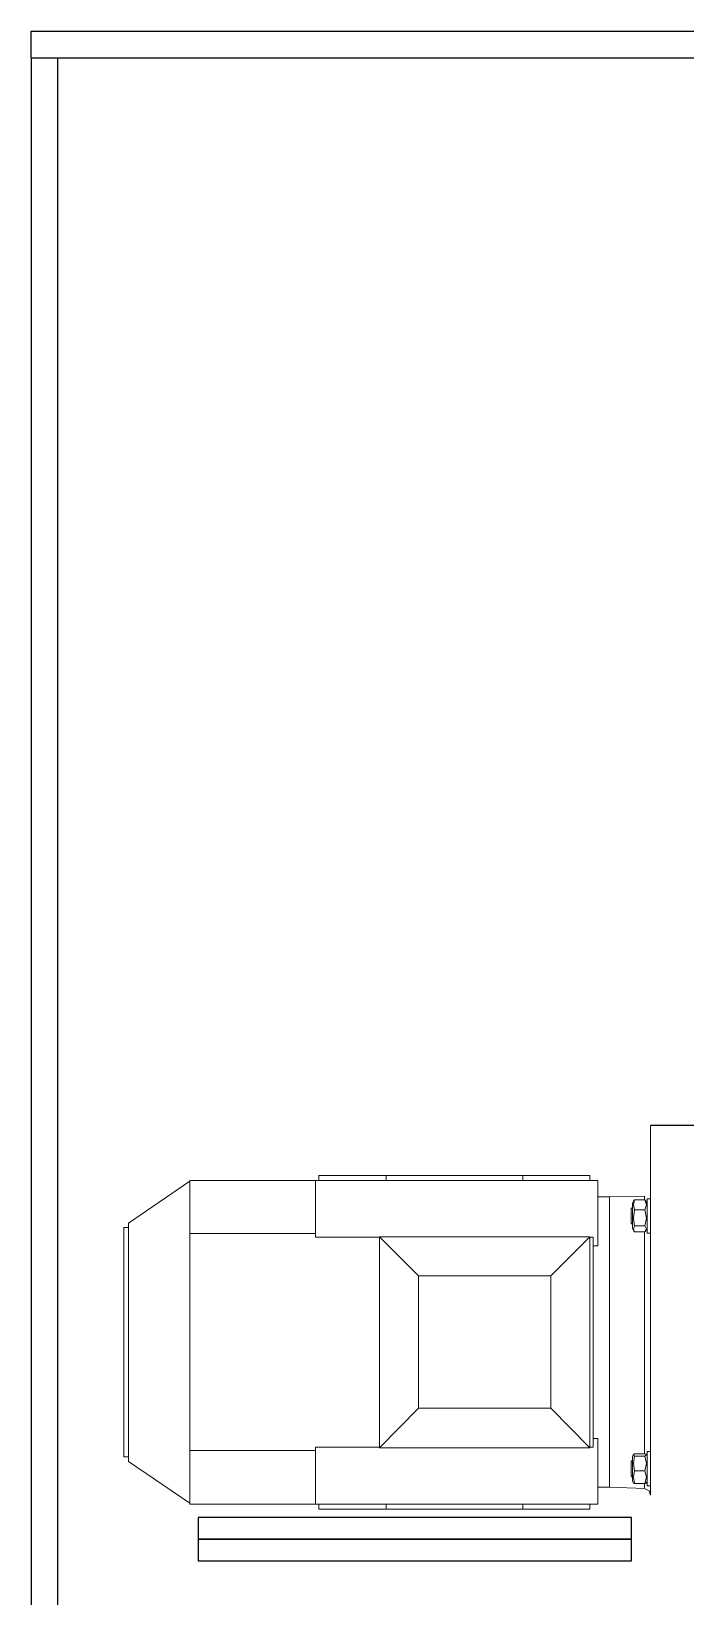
# Model space of a CAD drawing. Header units: inches. Extents: x 13 to 12015, y 11 to 4983.
# Drawn here: x 2674 to 2919, y 3756 to 4344 of the extents above; entities that cross this region are included whole.
import ezdxf

# ---------------------------------------------------------------- set-up
doc = ezdxf.new("R2010")
doc.units = ezdxf.units.IN
doc.header["$MEASUREMENT"] = 0
doc.layers.add('PDF _Геометрия', color=7, linetype='Continuous')

msp = doc.modelspace()

# ---------------------------------------------------------------- linework, layer by layer
for p, q in [((2673.83118, 4343.9176), (4093.83118, 4343.9176)), ((2673.83118, 4333.9176), (2673.83118, 4343.9176)), ((2673.83118, 4333.9176), (2673.83118, 3333.9176)), ((2673.83118, 4333.9176), (4093.83118, 4333.9176)), ((2683.83118, 3333.9176), (2683.83118, 4333.9176)), ((2926.14739, 3933.28514), (2906.18193, 3933.28516))]:
    msp.add_line(p, q)
msp.add_lwpolyline([(2736.4091, 3777.93848), (2899.05971, 3777.93848), (2899.05971, 3786.07101), (2736.4091, 3786.07101)], close=True)
at = {"color": 30, "true_color": 0xf8991e}
msp.add_lwpolyline([(2736.4091, 3769.80595), (2899.05971, 3769.80595), (2899.05971, 3777.93848), (2736.4091, 3777.93848)], close=True, dxfattribs=at)
at = {"layer": 'PDF _Геометрия', "lineweight": 9}
for points in [[(2906.18193, 3933.28516), (2906.18193, 3932.76881), (2906.18193, 3931.39187), (2906.18193, 3929.15435), (2906.18193, 3926.22836), (2906.18193, 3922.26967), (2906.18193, 3917.62251), (2906.18193, 3912.28688), (2906.18193, 3909.18877), (2906.18193, 3908.84454), (2906.18193, 3907.29549), (2906.18193, 3905.74643)], [(2807.0425, 3914.52444), (2781.74129, 3914.52444), (2781.74129, 3912.63115), (2781.74129, 3913.1475)], [(2883.46246, 3914.52436), (2859.02185, 3914.52436), (2806.18191, 3914.52436), (2781.74129, 3914.52436), (2807.0425, 3914.52436)], [(2806.18188, 3914.52436), (2859.02181, 3914.52436)], [(2883.4625, 3914.52436), (2858.33341, 3914.52436), (2807.04254, 3914.52436), (2858.33341, 3914.52436)], [(2858.33341, 3914.52444), (2858.33341, 3912.63115), (2858.33341, 3914.52444), (2858.33341, 3912.63115), (2858.33341, 3914.52444), (2883.4625, 3914.52444), (2883.4625, 3912.63115)], [(2710.31265, 3896.62422), (2733.37634, 3912.28687)], [(2733.37636, 3912.63115), (2780.53643, 3912.63115), (2884.66724, 3912.63115), (2886.38841, 3912.63115), (2733.37636, 3912.63115), (2733.37636, 3912.28692), (2733.37636, 3912.63115), (2780.53643, 3912.63115)], [(2780.53643, 3892.66551), (2733.37636, 3892.66551), (2733.37636, 3912.63109)], [(2733.37636, 3892.66551), (2733.37636, 3912.63109), (2780.53643, 3912.63109)], [(2733.37636, 3912.28685), (2733.37636, 3911.7705), (2733.37636, 3910.22146), (2733.37636, 3907.6397), (2733.37636, 3904.19735), (2733.37636, 3899.72232), (2733.37636, 3894.5588), (2733.37636, 3888.70683), (2733.37636, 3881.99425), (2733.37636, 3874.93746), (2733.37636, 3867.53643), (2733.37636, 3859.79116), (2733.37636, 3851.87377), (2733.37636, 3843.95639), (2733.37636, 3836.21112), (2733.37636, 3828.81009), (2733.37636, 3821.75329), (2733.37636, 3815.21285), (2733.37636, 3809.18875), (2733.37636, 3804.02524), (2733.37636, 3799.5502), (2733.37636, 3796.10785), (2733.37636, 3793.5261), (2733.37636, 3791.97705), (2733.37636, 3791.46069), (2733.37636, 3791.11646)], [(2733.37636, 3907.6397), (2733.37636, 3910.04933)], [(2886.3884, 3912.63114), (2780.53643, 3912.63114), (2780.53643, 3891.28863), (2804.46069, 3891.28863), (2780.53643, 3891.28863)], [(2780.53644, 3912.63115), (2780.53644, 3892.66557), (2780.53644, 3912.63115), (2884.66724, 3912.63115)], [(2780.53644, 3912.63114), (2780.53644, 3891.28863), (2804.4607, 3891.28863), (2780.53644, 3891.28863)], [(2884.66723, 3888.01841), (2886.3884, 3888.01841), (2886.3884, 3912.63115), (2886.3884, 3888.01841)], [(2884.6673, 3912.63115), (2886.38847, 3912.63115)], [(2886.3884, 3888.01831), (2886.3884, 3893.52606), (2886.3884, 3898.0011), (2886.3884, 3901.61556), (2886.3884, 3904.19732), (2886.3884, 3905.74637), (2886.3884, 3906.43484), (2890.86344, 3906.43484)], [(2886.3884, 3901.61558), (2886.3884, 3898.00112)], [(2890.86343, 3851.87374), (2890.86343, 3858.93054), (2890.86343, 3865.98733), (2890.86343, 3872.6999), (2890.86343, 3879.06823), (2890.86343, 3885.09233), (2890.86343, 3890.42795), (2890.86343, 3895.07511), (2890.86343, 3899.03381), (2890.86343, 3902.30403), (2890.86343, 3904.54155), (2890.86343, 3905.91849), (2890.86343, 3906.43484), (2903.94433, 3906.77907)], [(2890.86343, 3906.43484), (2890.86343, 3905.91849), (2890.86343, 3904.54155), (2890.86343, 3902.30403), (2890.86343, 3899.03381), (2890.86343, 3895.07511), (2890.86343, 3890.42795), (2890.86343, 3885.09233), (2890.86343, 3879.06823), (2890.86343, 3872.6999), (2890.86343, 3865.98733), (2890.86343, 3858.93054), (2890.86343, 3851.87374), (2890.86343, 3844.81694), (2890.86343, 3837.76014), (2890.86343, 3831.04757), (2890.86343, 3824.67924), (2890.86343, 3818.65515), (2890.86343, 3813.31952), (2890.86343, 3808.67235), (2890.86343, 3804.71367), (2890.86343, 3801.61556), (2890.86343, 3799.20592), (2890.86343, 3797.82898), (2890.86343, 3797.48475)], [(2898.95296, 3902.13191), (2899.46931, 3902.47615)], [(2899.46929, 3904.0253), (2899.98564, 3905.058)], [(2899.46929, 3902.47613), (2899.46929, 3902.64825)], [(2899.46929, 3899.37803), (2899.46929, 3900.92708), (2899.46929, 3902.1319), (2899.46929, 3902.47613), (2899.46929, 3902.1319), (2899.46929, 3902.30402), (2899.46929, 3902.47613), (2899.46929, 3902.30402)], [(2899.46929, 3902.30402), (2899.46929, 3902.13191), (2899.46929, 3901.78767)], [(2899.46929, 3902.13191), (2899.46929, 3901.9598)], [(2899.46929, 3901.9598), (2899.46929, 3901.61557)], [(2899.46929, 3901.78769), (2899.46929, 3901.44346)], [(2899.46929, 3901.61558), (2899.46929, 3901.09923), (2899.46929, 3900.92711), (2899.46929, 3900.755)], [(2899.46929, 3901.44347), (2899.46929, 3901.09924)], [(2900.15773, 3901.61558), (2899.81349, 3903.50887), (2900.15773, 3905.40216)], [(2900.15773, 3895.59156), (2899.81349, 3898.51755), (2900.15773, 3901.61565)], [(2904.11642, 3905.40218), (2900.15773, 3905.40218), (2899.98561, 3905.05794)], [(2904.11642, 3905.40219), (2904.28854, 3905.05796), (2904.97701, 3904.02526)], [(2904.11643, 3905.40218), (2904.63278, 3903.50889), (2904.11643, 3901.6156)], [(2904.11643, 3901.61558), (2904.63278, 3898.51748), (2904.11643, 3895.59149)], [(2904.97707, 3904.02525), (2904.97707, 3902.99254), (2904.97707, 3901.09926), (2904.97707, 3898.68962), (2904.97707, 3896.4521), (2904.97707, 3894.90304), (2904.97707, 3894.55881), (2904.2886, 3893.52611)], [(2904.97707, 3905.7464), (2904.97707, 3905.40216), (2904.97707, 3904.36946), (2904.97707, 3902.64829), (2904.97707, 3900.41077), (2904.97707, 3898.17325), (2904.97707, 3896.10784), (2904.97707, 3894.38667), (2904.97707, 3893.18185), (2904.97707, 3892.83762), (2904.97707, 3893.52609), (2904.97707, 3894.55879), (2904.97707, 3896.10784), (2904.97707, 3898.17325), (2904.97707, 3900.58289), (2904.97707, 3902.64829), (2904.97707, 3904.02523), (2904.97707, 3905.05793), (2904.97707, 3905.7464), (2904.97707, 3905.05793), (2904.97707, 3904.02523), (2904.97707, 3904.36946), (2904.97707, 3905.40216), (2904.97707, 3905.7464), (2906.18189, 3905.7464)], [(2904.97707, 3901.09925), (2904.97707, 3901.78772)], [(2906.18193, 3810.90991), (2906.18193, 3811.25414), (2906.18193, 3816.93401), (2906.18193, 3823.13022), (2906.18193, 3830.0149), (2906.18193, 3837.0717), (2906.18193, 3844.47273), (2906.18193, 3851.87376), (2906.18193, 3859.44691), (2906.18193, 3866.67583), (2906.18193, 3873.90475), (2906.18193, 3880.61731), (2906.18193, 3886.81352), (2906.18193, 3892.49339), (2906.18193, 3892.83762), (2906.18193, 3893.18185), (2906.18193, 3894.38667), (2906.18193, 3896.10784), (2906.18193, 3898.17325), (2906.18193, 3900.41077), (2906.18193, 3902.64829), (2906.18193, 3904.36946), (2906.18193, 3905.40216), (2906.18193, 3905.7464)], [(2906.18193, 3902.64824), (2906.18193, 3904.02518)], [(2733.37636, 3844.12855), (2733.37636, 3851.87382), (2733.37636, 3859.7912), (2733.37636, 3867.53647), (2733.37636, 3874.9375), (2733.37636, 3881.9943), (2733.37636, 3888.70687), (2733.37636, 3894.55885), (2733.37636, 3899.72235)], [(2899.46929, 3896.62424), (2899.46929, 3896.28), (2899.46929, 3896.10789), (2898.95293, 3896.62424)], [(2899.46929, 3901.09925), (2899.46929, 3900.75502), (2899.46929, 3900.23867)], [(2899.46929, 3900.75503), (2899.46929, 3900.23868), (2899.46929, 3899.89445)], [(2899.46929, 3900.2387), (2899.46929, 3899.89447), (2899.46929, 3899.37812)], [(2899.46929, 3899.89448), (2899.46929, 3899.37813)], [(2899.46929, 3899.37809), (2899.46929, 3898.86173), (2899.46929, 3898.5175)], [(2899.46929, 3899.37806), (2899.46929, 3897.65689), (2899.46929, 3896.62419), (2899.46929, 3896.10784)], [(2899.46929, 3898.34532), (2899.46929, 3898.86167), (2899.46929, 3899.37802)], [(2899.46929, 3899.20595), (2899.46929, 3898.86172)], [(2899.46929, 3898.0011), (2899.46929, 3898.34533), (2899.46929, 3898.86168)], [(2899.46929, 3897.48477), (2899.46929, 3898.00112), (2899.46929, 3898.34535)], [(2899.46929, 3897.82899), (2899.46929, 3898.0011)], [(2899.46929, 3897.14055), (2899.46929, 3897.48478), (2899.46929, 3897.6569)], [(2899.46929, 3896.79633), (2899.46929, 3897.14056), (2899.46929, 3897.48479)], [(2899.46929, 3896.45211), (2899.46929, 3896.79634), (2899.46929, 3897.14057)], [(2899.46929, 3896.62422), (2899.46929, 3896.79633)], [(2899.46929, 3896.28), (2899.46929, 3896.45211)], [(2899.46929, 3896.28), (2899.46929, 3896.28)], [(2899.46929, 3896.28), (2899.46929, 3896.28)], [(2900.15773, 3895.59147), (2899.81349, 3894.38665), (2899.98561, 3893.52607), (2900.15773, 3893.35395), (2904.11642, 3893.35395)], [(2904.11643, 3895.59156), (2904.63278, 3894.38674), (2904.28855, 3893.52615), (2904.11643, 3893.35403)], [(2906.18193, 3894.55881), (2906.18193, 3896.10786)], [(2710.31265, 3894.90303), (2710.31265, 3894.55879), (2710.31265, 3893.00974), (2710.31265, 3890.77222), (2710.31265, 3887.502), (2710.31265, 3883.54331), (2710.31265, 3878.72403), (2710.31265, 3873.3884), (2710.31265, 3867.70854), (2710.31265, 3861.51233), (2710.31265, 3855.14399), (2710.31265, 3848.60354), (2710.31265, 3842.23521), (2710.31265, 3836.21112), (2710.31265, 3830.35914), (2710.31265, 3825.02351), (2710.31265, 3820.37635), (2710.31265, 3816.24554), (2710.31265, 3812.97532), (2710.31265, 3810.7378), (2710.31265, 3809.18874), (2710.31265, 3808.84451), (2708.59148, 3808.84451)], [(2708.59155, 3894.90303), (2708.59155, 3894.55879), (2708.59155, 3893.00974), (2708.59155, 3890.77222), (2708.59155, 3887.502), (2708.59155, 3883.54331), (2708.59155, 3878.72403), (2708.59155, 3873.3884), (2708.59155, 3867.70854), (2708.59155, 3861.51233), (2708.59155, 3855.14399), (2708.59155, 3848.60354), (2708.59155, 3842.23521), (2708.59155, 3836.21112), (2708.59155, 3830.35914), (2708.59155, 3825.02351), (2708.59155, 3820.37635), (2708.59155, 3816.24554), (2708.59155, 3812.97532), (2708.59155, 3810.7378), (2708.59155, 3809.18874), (2708.59155, 3808.84451), (2708.59155, 3809.18875), (2708.59155, 3810.7378), (2708.59155, 3812.97532), (2708.59155, 3816.24554), (2708.59155, 3820.37635), (2708.59155, 3825.02351), (2708.59155, 3830.35914), (2708.59155, 3836.21112), (2708.59155, 3842.23521), (2708.59155, 3848.60355), (2708.59155, 3855.14399), (2708.59155, 3861.51232), (2708.59155, 3867.70854), (2708.59155, 3873.3884), (2708.59155, 3878.72403), (2708.59155, 3883.5433), (2708.59155, 3887.502), (2708.59155, 3890.77222), (2708.59155, 3893.00974), (2708.59155, 3894.55879), (2708.59155, 3894.90303), (2710.31272, 3894.90303)], [(2710.31265, 3890.77221), (2710.31265, 3893.00973)], [(2780.53643, 3811.25414), (2733.37636, 3811.25414), (2733.37636, 3892.66549)], [(2733.37636, 3811.25414), (2733.37636, 3892.66549), (2780.53643, 3892.66549), (2780.53643, 3891.28856)], [(2780.53644, 3892.66551), (2780.53644, 3891.28857)], [(2804.46069, 3812.2869), (2804.46069, 3891.46074), (2819.09064, 3876.83079), (2804.46069, 3891.46074)], [(2804.46069, 3891.46074), (2804.46069, 3812.2869), (2804.46069, 3891.46074)], [(2883.46244, 3812.2869), (2883.46244, 3891.46074), (2868.83249, 3876.83079), (2883.46244, 3891.46074), (2804.46072, 3891.46074), (2883.46244, 3891.46074)], [(2883.46244, 3891.46074), (2804.46072, 3891.46074), (2883.46244, 3891.46074)], [(2804.46072, 3891.46063), (2804.46072, 3812.2868), (2883.46244, 3812.2868), (2868.83249, 3827.08886), (2883.46244, 3812.2868), (2883.46244, 3891.46063)], [(2883.46244, 3812.2868), (2883.46244, 3891.46063), (2883.46244, 3812.2868)], [(2883.46244, 3812.45903), (2884.66726, 3812.45903), (2884.66726, 3891.28863), (2883.46244, 3891.28863), (2884.66726, 3891.28863)], [(2884.6673, 3891.28863), (2884.6673, 3888.01841), (2884.6673, 3891.28863), (2883.46248, 3891.28863), (2884.6673, 3891.28863), (2884.6673, 3812.45903)], [(2899.98562, 3893.52606), (2899.46926, 3894.55876)], [(2904.97707, 3894.73092), (2904.97707, 3894.38668), (2904.97707, 3893.18186), (2904.97707, 3892.83763)], [(2904.97707, 3894.55881), (2904.97707, 3893.52611), (2904.97707, 3892.83764)], [(2906.18193, 3880.61731), (2906.18193, 3886.81352), (2906.18193, 3892.49339), (2906.18193, 3892.83762), (2904.97711, 3892.83762)], [(2886.3884, 3888.01836), (2884.66723, 3888.01836)], [(2884.6673, 3888.01836), (2884.6673, 3882.85485), (2884.6673, 3877.34711), (2884.6673, 3871.32301), (2884.6673, 3864.95468), (2884.6673, 3858.41423), (2884.6673, 3851.87379), (2884.6673, 3845.33334), (2884.6673, 3838.79289), (2884.6673, 3832.59668), (2884.6673, 3826.57258), (2884.6673, 3820.89272), (2884.6673, 3815.7292)], [(2710.31265, 3867.7085), (2710.31265, 3873.38837), (2710.31265, 3878.72399), (2710.31265, 3883.37115)], [(2884.6673, 3882.85489), (2884.6673, 3877.34714)], [(2906.18193, 3880.44517), (2906.18193, 3873.90472), (2906.18193, 3866.84793)], [(2884.6673, 3877.17499), (2884.6673, 3871.32301), (2884.6673, 3864.95468), (2884.6673, 3858.41424), (2884.6673, 3851.87379), (2884.6673, 3845.33334), (2884.6673, 3838.79289), (2884.6673, 3832.59668), (2884.6673, 3826.57259), (2884.6673, 3821.06484)], [(2710.31265, 3820.37632), (2710.31265, 3825.02348), (2710.31265, 3830.35911), (2710.31265, 3836.21109), (2710.31265, 3842.23518), (2710.31265, 3848.60351), (2710.31265, 3855.14396), (2710.31265, 3861.51229), (2710.31265, 3867.53639)], [(2906.18193, 3866.67584), (2906.18193, 3859.61905)], [(2890.86343, 3851.87377), (2890.86343, 3844.81697), (2890.86343, 3837.76017), (2890.86343, 3831.04761), (2890.86343, 3824.67928), (2890.86343, 3818.65518), (2890.86343, 3813.31955), (2890.86343, 3808.67239), (2890.86343, 3804.7137), (2890.86343, 3801.61559), (2890.86343, 3799.20595), (2890.86343, 3797.82902), (2890.86343, 3797.48479)], [(2906.18193, 3853.25074), (2906.18193, 3851.8738)], [(2733.37636, 3804.02525), (2733.37636, 3809.18876), (2733.37636, 3815.21286), (2733.37636, 3821.75331), (2733.37636, 3828.81011), (2733.37636, 3836.21114), (2733.37636, 3843.95641)], [(2906.18193, 3844.12855), (2906.18193, 3837.07176)], [(2906.18193, 3836.89958), (2906.18193, 3830.0149), (2906.18193, 3823.30234)], [(2883.46242, 3812.2868), (2804.46069, 3812.2868), (2819.09064, 3827.08886), (2804.46069, 3812.2868)], [(2906.18193, 3823.13025), (2906.18193, 3816.93404), (2906.18193, 3811.25418), (2906.18193, 3810.90994)], [(2710.31265, 3810.73781), (2710.31265, 3812.97533), (2710.31265, 3814.35226)], [(2886.3884, 3814.35224), (2886.3884, 3815.72917), (2886.3884, 3810.39354), (2886.3884, 3805.74638), (2886.3884, 3802.13193), (2886.3884, 3799.55017), (2886.3884, 3798.00112), (2886.3884, 3797.48477)], [(2780.53643, 3811.25417), (2733.37636, 3811.25417), (2733.37636, 3791.11647), (2780.53643, 3791.11647), (2733.37636, 3791.11647), (2733.37636, 3811.25417)], [(2780.53643, 3811.25417), (2780.53643, 3812.45899), (2804.46069, 3812.45899), (2780.53643, 3812.45899), (2804.46069, 3812.45899), (2780.53643, 3812.45899)], [(2780.53644, 3811.25417), (2780.53644, 3812.45899), (2780.53644, 3791.11648), (2780.53644, 3812.45899)], [(2804.46069, 3812.2868), (2883.46242, 3812.2868), (2804.46069, 3812.2868)], [(2884.6673, 3812.45899), (2883.46248, 3812.45899)], [(2898.95296, 3807.12332), (2899.46931, 3807.63967)], [(2899.46929, 3809.18882), (2899.81352, 3809.87728)], [(2899.46929, 3807.29542), (2899.46929, 3807.63965), (2899.46929, 3808.84447), (2899.46929, 3809.1887), (2899.46929, 3808.156), (2899.46929, 3806.26271), (2899.46929, 3803.85308), (2899.46929, 3801.61555), (2899.46929, 3800.0665), (2899.46929, 3799.72227), (2899.46929, 3800.75497), (2899.46929, 3801.27132)], [(2899.46929, 3807.46753), (2899.46929, 3807.63965), (2899.46929, 3807.46753), (2899.46929, 3807.63965), (2899.46929, 3808.84447), (2899.46929, 3809.01659), (2899.46929, 3808.156), (2899.46929, 3806.43483), (2899.46929, 3803.85308), (2899.46929, 3801.44344)], [(2899.46929, 3807.63965), (2899.46929, 3807.63965)], [(2899.46929, 3807.63965), (2899.46929, 3807.63965)], [(2899.46929, 3806.77907), (2899.46929, 3807.12331), (2899.46929, 3807.46754), (2899.46929, 3807.29542)], [(2899.46929, 3807.29543), (2899.46929, 3807.29543)], [(2900.15773, 3809.18882), (2904.11642, 3809.18882), (2904.63277, 3809.70517), (2904.11642, 3810.0494), (2900.15773, 3810.0494), (2899.81349, 3809.70517), (2900.15773, 3809.18882), (2899.81349, 3809.70517), (2899.81349, 3809.87728), (2900.15773, 3810.0494)], [(2900.15773, 3803.68094), (2904.11642, 3803.68094), (2904.63277, 3806.43482), (2904.11642, 3809.18869), (2900.15773, 3809.18869), (2899.81349, 3806.43482), (2900.15773, 3803.68094), (2899.81349, 3806.43482), (2900.15773, 3809.18869)], [(2900.15773, 3810.04937), (2904.11642, 3810.04937)], [(2904.11643, 3810.04937), (2904.63278, 3809.87725), (2904.63278, 3809.70513)], [(2904.11643, 3809.18882), (2904.63278, 3806.43494), (2904.11643, 3803.68107)], [(2904.63285, 3809.70515), (2904.1165, 3809.18879)], [(2904.97707, 3804.36949), (2904.97707, 3802.30408), (2904.97707, 3800.23868), (2904.97707, 3798.86174), (2904.97707, 3798.00116), (2904.97707, 3798.86174), (2904.97707, 3799.72233), (2904.97707, 3798.86174), (2904.97707, 3798.17327), (2904.97707, 3798.86174), (2904.97707, 3800.06656), (2904.97707, 3801.95985), (2904.97707, 3804.36949), (2904.97707, 3806.95124), (2904.97707, 3808.84453), (2904.97707, 3810.04935), (2904.97707, 3810.73782), (2904.97707, 3810.04935), (2904.97707, 3809.18876), (2904.97707, 3808.15606), (2904.97707, 3806.26277), (2904.97707, 3803.85314), (2904.97707, 3801.61561), (2904.97707, 3800.06656), (2904.97707, 3799.72233), (2904.63284, 3799.03386)], [(2904.63285, 3809.87726), (2904.97708, 3809.18879)], [(2904.97707, 3810.90992), (2906.18189, 3810.90992)], [(2904.97707, 3804.36947), (2904.97707, 3806.60699), (2904.97707, 3808.6724), (2904.97707, 3810.04933), (2904.97707, 3810.90992), (2904.97707, 3810.04933), (2904.97707, 3809.18875)], [(2904.97707, 3807.81176), (2904.97707, 3808.15599)], [(2906.18193, 3810.04937), (2906.18193, 3810.90995)], [(2906.18193, 3810.04933), (2906.18193, 3808.6724), (2906.18193, 3806.60699), (2906.18193, 3804.36947), (2906.18193, 3804.54159)], [(2780.53643, 3791.11646), (2733.37636, 3791.11646), (2733.37636, 3791.46069), (2710.31268, 3807.12334)], [(2886.3884, 3805.74644), (2886.3884, 3802.13198), (2886.3884, 3801.2714)], [(2899.29718, 3801.2714), (2898.95294, 3801.78776)], [(2899.46929, 3807.12332), (2899.46929, 3806.77909), (2899.46929, 3806.43485)], [(2899.46929, 3806.7791), (2899.46929, 3806.43487)], [(2899.46929, 3806.43488), (2899.46929, 3806.09065), (2899.46929, 3805.57429)], [(2899.46929, 3806.09065), (2899.46929, 3806.26277), (2899.46929, 3806.09065), (2899.46929, 3804.36948), (2899.46929, 3802.82043), (2899.46929, 3801.61561)], [(2899.46929, 3806.09066), (2899.46929, 3805.74643)], [(2899.46929, 3805.74644), (2899.46929, 3805.23009), (2899.46929, 3804.71374)], [(2899.46929, 3805.57433), (2899.46929, 3805.2301)], [(2899.46929, 3804.71369), (2899.46929, 3804.19734), (2899.46929, 3803.85311)], [(2899.46929, 3804.19736), (2899.46929, 3804.36947), (2899.46929, 3804.02524), (2899.46929, 3803.16465)], [(2899.46929, 3804.19736), (2899.46929, 3803.68101)], [(2899.46929, 3803.85314), (2899.46929, 3803.33679)], [(2899.46929, 3803.68094), (2899.46929, 3803.33671), (2899.46929, 3802.82036)], [(2899.46929, 3803.33672), (2899.46929, 3802.82037), (2899.46929, 3802.47614)], [(2899.46929, 3802.82039), (2899.46929, 3802.47616), (2899.46929, 3802.13193)], [(2899.46929, 3802.47617), (2899.46929, 3802.13194), (2899.46929, 3801.78771)], [(2899.46929, 3802.13195), (2899.46929, 3801.78772)], [(2899.46929, 3801.78773), (2899.46929, 3801.61562), (2899.46929, 3801.4435)], [(2899.46929, 3801.61562), (2899.46929, 3801.61562)], [(2899.46929, 3801.61562), (2899.46929, 3801.27139)], [(2900.15773, 3798.86169), (2904.11642, 3798.86169), (2904.63277, 3801.27133), (2904.11642, 3803.68097), (2900.15773, 3803.68097), (2899.81349, 3801.27133), (2900.15773, 3798.86169), (2899.81349, 3801.27133), (2900.15773, 3803.68097)], [(2904.11643, 3803.68094), (2904.63278, 3801.27131), (2904.11643, 3798.86167)], [(2906.18193, 3798.00114), (2906.18193, 3798.86172), (2906.18193, 3800.23866), (2906.18193, 3802.30406), (2906.18193, 3804.36947)], [(2733.37636, 3793.69821), (2733.37636, 3796.10785)], [(2890.86343, 3797.48481), (2886.38839, 3797.48481)], [(2906.18184, 3794.55884), (2905.66549, 3796.10789), (2903.94432, 3796.96848), (2890.86343, 3797.48483)], [(2899.81351, 3799.0338), (2899.46927, 3799.72227)], [(2899.46929, 3801.2714), (2899.46929, 3801.2714)], [(2900.15774, 3798.86167), (2899.81351, 3799.03379), (2899.81351, 3799.20591), (2900.15774, 3798.86167), (2904.11643, 3798.86167), (2904.63278, 3799.20591)], [(2904.11643, 3798.86169), (2904.63278, 3799.03381), (2904.63278, 3799.20592)], [(2906.18193, 3794.5588), (2906.18193, 3795.07515), (2906.18193, 3796.45208), (2906.18193, 3798.00114), (2904.97711, 3798.00114)], [(2733.37636, 3791.11647), (2886.38841, 3791.11647)], [(2780.53644, 3791.11647), (2886.38842, 3791.11647)], [(2781.74129, 3789.22319), (2781.74129, 3791.11647), (2781.74129, 3789.22319), (2781.74129, 3791.11647), (2781.74129, 3790.60012)], [(2807.04252, 3791.11647), (2807.04252, 3789.22319), (2807.04252, 3791.11647)], [(2807.04252, 3791.11647), (2807.04252, 3789.22319)], [(2858.33341, 3791.11647), (2858.33341, 3789.22319), (2807.04254, 3789.22319), (2807.04254, 3791.11647)], [(2807.04254, 3789.22318), (2858.33341, 3789.22318), (2883.4625, 3789.22318), (2858.33341, 3789.22318), (2858.33341, 3791.11646)], [(2858.33341, 3789.22318), (2858.33341, 3791.11646), (2858.33341, 3789.22318)], [(2883.46244, 3789.22318), (2883.46244, 3791.11646)], [(2781.74129, 3789.22318), (2807.0425, 3789.22318), (2781.74129, 3789.22318), (2806.18191, 3789.22318)], [(2883.46247, 3789.22318), (2859.02185, 3789.22318), (2806.18192, 3789.22318), (2859.02185, 3789.22318)]]:
    msp.add_lwpolyline(points, dxfattribs=at)
for points in [[(2781.74129, 3914.52444), (2781.74129, 3912.63115)], [(2807.04252, 3912.63107), (2807.04252, 3914.52436)], [(2807.04252, 3912.63107), (2807.04252, 3914.52436)], [(2883.46244, 3912.63107), (2883.46244, 3914.52436)], [(2886.3884, 3912.63105), (2886.3884, 3906.43484)], [(2898.95296, 3899.37806), (2898.95296, 3897.31266), (2898.95296, 3896.62419), (2898.95296, 3897.31266), (2898.95296, 3899.37806), (2898.95296, 3901.44347), (2898.95296, 3902.13194), (2898.95296, 3901.44347)], [(2898.95296, 3899.37806), (2898.95296, 3897.31266), (2898.95296, 3896.62419), (2898.95296, 3897.31266), (2898.95296, 3899.37806), (2898.95296, 3901.27135), (2898.95296, 3902.13194), (2898.95296, 3901.27135)], [(2899.46929, 3894.73087), (2899.46929, 3895.24722), (2899.46929, 3896.45204), (2899.46929, 3898.68956), (2899.46929, 3901.0992), (2899.46929, 3902.82037), (2899.46929, 3904.02519), (2899.46929, 3903.50883), (2899.46929, 3902.47613), (2899.46929, 3903.68095), (2899.46929, 3904.02519), (2899.46929, 3902.99248), (2899.46929, 3901.0992), (2899.46929, 3898.68956), (2899.46929, 3896.45204), (2899.46929, 3894.90298), (2899.46929, 3894.55875)], [(2904.11642, 3901.61558), (2900.15773, 3901.61558), (2899.81349, 3903.50887), (2900.15773, 3905.40216), (2904.11642, 3905.40216), (2904.63277, 3903.50887)], [(2904.11642, 3895.59156), (2900.15773, 3895.59156), (2899.81349, 3898.51755), (2900.15773, 3901.61565), (2904.11642, 3901.61565), (2904.63277, 3898.51755)], [(2903.94432, 3905.40212), (2903.94432, 3906.43482), (2903.94432, 3906.77906), (2903.94432, 3906.43482)], [(2710.31265, 3894.90301), (2710.31265, 3895.93571), (2710.31265, 3896.62418), (2710.31265, 3895.93571), (2710.31265, 3894.55878), (2710.31265, 3892.14913), (2710.31265, 3888.87891), (2710.31265, 3884.57599), (2710.31265, 3879.75671), (2710.31265, 3874.24897), (2710.31265, 3868.22487), (2710.31265, 3861.85654), (2710.31265, 3855.31609), (2710.31265, 3848.43141), (2710.31265, 3841.89096), (2710.31265, 3835.69475), (2710.31265, 3829.49854), (2710.31265, 3823.99079), (2710.31265, 3819.17151), (2710.31265, 3814.86859), (2710.31265, 3811.59836), (2710.31265, 3809.18872), (2710.31265, 3807.81179), (2710.31265, 3807.12332), (2710.31265, 3807.63967), (2710.31265, 3809.18872), (2710.31265, 3811.59836), (2710.31265, 3814.86859), (2710.31265, 3819.17151), (2710.31265, 3823.99079), (2710.31265, 3829.49854), (2710.31265, 3835.52263), (2710.31265, 3841.89096), (2710.31265, 3848.60353), (2710.31265, 3855.31609), (2710.31265, 3861.85654), (2710.31265, 3868.22487), (2710.31265, 3874.24897), (2710.31265, 3879.75671), (2710.31265, 3884.7481), (2710.31265, 3888.87891), (2710.31265, 3892.14913), (2710.31265, 3894.55878), (2710.31265, 3896.10783), (2710.31265, 3896.62418), (2710.31265, 3896.10783)], [(2899.46929, 3896.10785), (2899.46929, 3895.93574), (2899.46929, 3894.73092), (2899.46929, 3895.5915)], [(2904.11642, 3893.35395), (2900.15773, 3893.35395), (2899.81349, 3894.38665), (2900.15773, 3895.59147), (2904.11642, 3895.59147), (2904.63277, 3894.38665)], [(2708.59155, 3808.84451), (2708.59155, 3809.36086), (2708.59155, 3810.7378), (2708.59155, 3812.97532), (2708.59155, 3816.24554), (2708.59155, 3820.37635), (2708.59155, 3825.02351), (2708.59155, 3830.35914), (2708.59155, 3836.21112), (2708.59155, 3842.23521), (2708.59155, 3848.60354), (2708.59155, 3855.14399), (2708.59155, 3861.51233), (2708.59155, 3867.53642), (2708.59155, 3873.3884), (2708.59155, 3878.72403), (2708.59155, 3883.37119), (2708.59155, 3887.502), (2708.59155, 3890.77222), (2708.59155, 3893.00974), (2708.59155, 3894.38668), (2708.59155, 3894.90303), (2708.59155, 3894.38668), (2708.59155, 3893.00974), (2708.59155, 3890.77222), (2708.59155, 3887.502), (2708.59155, 3883.37119), (2708.59155, 3878.72403), (2708.59155, 3873.3884), (2708.59155, 3867.53642), (2708.59155, 3861.51233), (2708.59155, 3855.14399), (2708.59155, 3848.60354), (2708.59155, 3842.23521), (2708.59155, 3836.21112), (2708.59155, 3830.35914), (2708.59155, 3825.02351), (2708.59155, 3820.37635), (2708.59155, 3816.24554), (2708.59155, 3812.97532), (2708.59155, 3810.7378), (2708.59155, 3809.36086)], [(2708.59155, 3810.04937), (2708.59155, 3810.56572), (2708.59155, 3811.94265), (2708.59155, 3814.18017), (2708.59155, 3817.27828), (2708.59155, 3821.23697), (2708.59155, 3825.71202), (2708.59155, 3830.87553), (2708.59155, 3836.72751), (2708.59155, 3842.57949), (2708.59155, 3848.7757), (2708.59155, 3855.14403), (2708.59155, 3861.16813), (2708.59155, 3867.19222), (2708.59155, 3872.87209), (2708.59155, 3878.0356), (2708.59155, 3882.51064), (2708.59155, 3886.46933), (2708.59155, 3889.56744), (2708.59155, 3891.80496), (2708.59155, 3893.1819), (2708.59155, 3893.69825), (2708.59155, 3893.1819), (2708.59155, 3891.80496), (2708.59155, 3889.56744), (2708.59155, 3886.46933), (2708.59155, 3882.51064), (2708.59155, 3878.0356), (2708.59155, 3872.87209), (2708.59155, 3867.19222), (2708.59155, 3861.16813), (2708.59155, 3855.14403), (2708.59155, 3848.7757), (2708.59155, 3842.57949), (2708.59155, 3836.72751), (2708.59155, 3830.87553), (2708.59155, 3825.71202), (2708.59155, 3821.23697), (2708.59155, 3817.27828), (2708.59155, 3814.18017), (2708.59155, 3811.94265), (2708.59155, 3810.56572)], [(2708.59155, 3893.69817), (2708.59155, 3893.35394), (2708.59155, 3891.977), (2708.59155, 3889.56736), (2708.59155, 3886.46925), (2708.59155, 3882.51056), (2708.59155, 3878.03552), (2708.59155, 3872.87201), (2708.59155, 3867.19215), (2708.59155, 3861.16805), (2708.59155, 3854.97184), (2708.59155, 3848.77562), (2708.59155, 3842.57941), (2708.59155, 3836.55531), (2708.59155, 3830.87545), (2708.59155, 3825.71194), (2708.59155, 3821.2369), (2708.59155, 3817.27821), (2708.59155, 3814.1801), (2708.59155, 3811.94258), (2708.59155, 3810.56564), (2708.59155, 3810.04929), (2708.59155, 3810.56564), (2708.59155, 3811.94258), (2708.59155, 3814.1801), (2708.59155, 3817.27821), (2708.59155, 3821.2369), (2708.59155, 3825.71194), (2708.59155, 3830.87545), (2708.59155, 3836.55531), (2708.59155, 3842.57941), (2708.59155, 3848.77562), (2708.59155, 3854.97184), (2708.59155, 3861.16805), (2708.59155, 3867.19215), (2708.59155, 3872.87201), (2708.59155, 3878.03552), (2708.59155, 3882.51056), (2708.59155, 3886.46925), (2708.59155, 3889.56736), (2708.59155, 3891.977), (2708.59155, 3893.35394)], [(2903.94432, 3851.87374), (2903.94432, 3859.10266), (2903.94432, 3866.15946), (2903.94432, 3872.87202), (2903.94432, 3879.41247), (2903.94432, 3885.26445), (2903.94432, 3890.77219), (2903.94432, 3893.35395), (2903.94432, 3890.77219), (2903.94432, 3885.26445), (2903.94432, 3879.41247), (2903.94432, 3872.87202), (2903.94432, 3866.15946), (2903.94432, 3859.10266)], [(2819.09065, 3876.83069), (2868.83247, 3876.83069)], [(2819.09066, 3827.08886), (2819.09066, 3876.83069)], [(2868.83247, 3876.83078), (2868.83247, 3827.08896)], [(2903.94432, 3810.04933), (2903.94432, 3812.97532), (2903.94432, 3818.48306), (2903.94432, 3824.33504), (2903.94432, 3830.87549), (2903.94432, 3837.58805), (2903.94432, 3844.64485), (2903.94432, 3851.87377), (2903.94432, 3844.64485), (2903.94432, 3837.58805), (2903.94432, 3830.87549), (2903.94432, 3824.33504), (2903.94432, 3818.48306), (2903.94432, 3812.97532)], [(2868.83248, 3827.08896), (2819.09066, 3827.08896)], [(2884.6673, 3812.45895), (2884.6673, 3815.72917), (2886.38847, 3815.72917), (2884.6673, 3815.72917)], [(2886.3884, 3791.11644), (2886.3884, 3815.72917)], [(2710.31265, 3807.12334), (2710.31265, 3807.81181), (2710.31265, 3808.84451), (2710.31265, 3807.63969)], [(2780.53644, 3791.11644), (2780.53644, 3811.25414)], [(2883.46248, 3812.45899), (2884.6673, 3812.45899)], [(2898.95296, 3801.78773), (2898.95296, 3803.16467), (2898.95296, 3804.36949), (2898.95296, 3805.74643), (2898.95296, 3807.12336), (2898.95296, 3805.74643), (2898.95296, 3804.36949), (2898.95296, 3803.16467)], [(2898.95296, 3801.78773), (2898.95296, 3802.4762), (2898.95296, 3804.36949), (2898.95296, 3806.43489), (2898.95296, 3807.12336), (2898.95296, 3806.43489), (2898.95296, 3804.36949), (2898.95296, 3802.4762)], [(2899.46929, 3804.54164), (2899.46929, 3804.71376), (2899.46929, 3805.23011), (2899.46929, 3805.05799)], [(2886.3884, 3797.4848), (2886.3884, 3791.11647)], [(2899.46929, 3801.2714), (2899.46929, 3800.06658), (2899.46929, 3799.89447), (2899.46929, 3800.75505)], [(2903.94432, 3796.9684), (2903.94432, 3797.48475), (2903.94432, 3798.86169), (2903.94432, 3797.48475)], [(2780.53649, 3791.11647), (2884.6673, 3791.11647), (2886.38847, 3791.11647), (2884.6673, 3791.11647)], [(2883.46244, 3791.11646), (2883.46244, 3789.22318)]]:
    msp.add_lwpolyline(points, close=True, dxfattribs=at)

doc.saveas('drawing.dxf')
